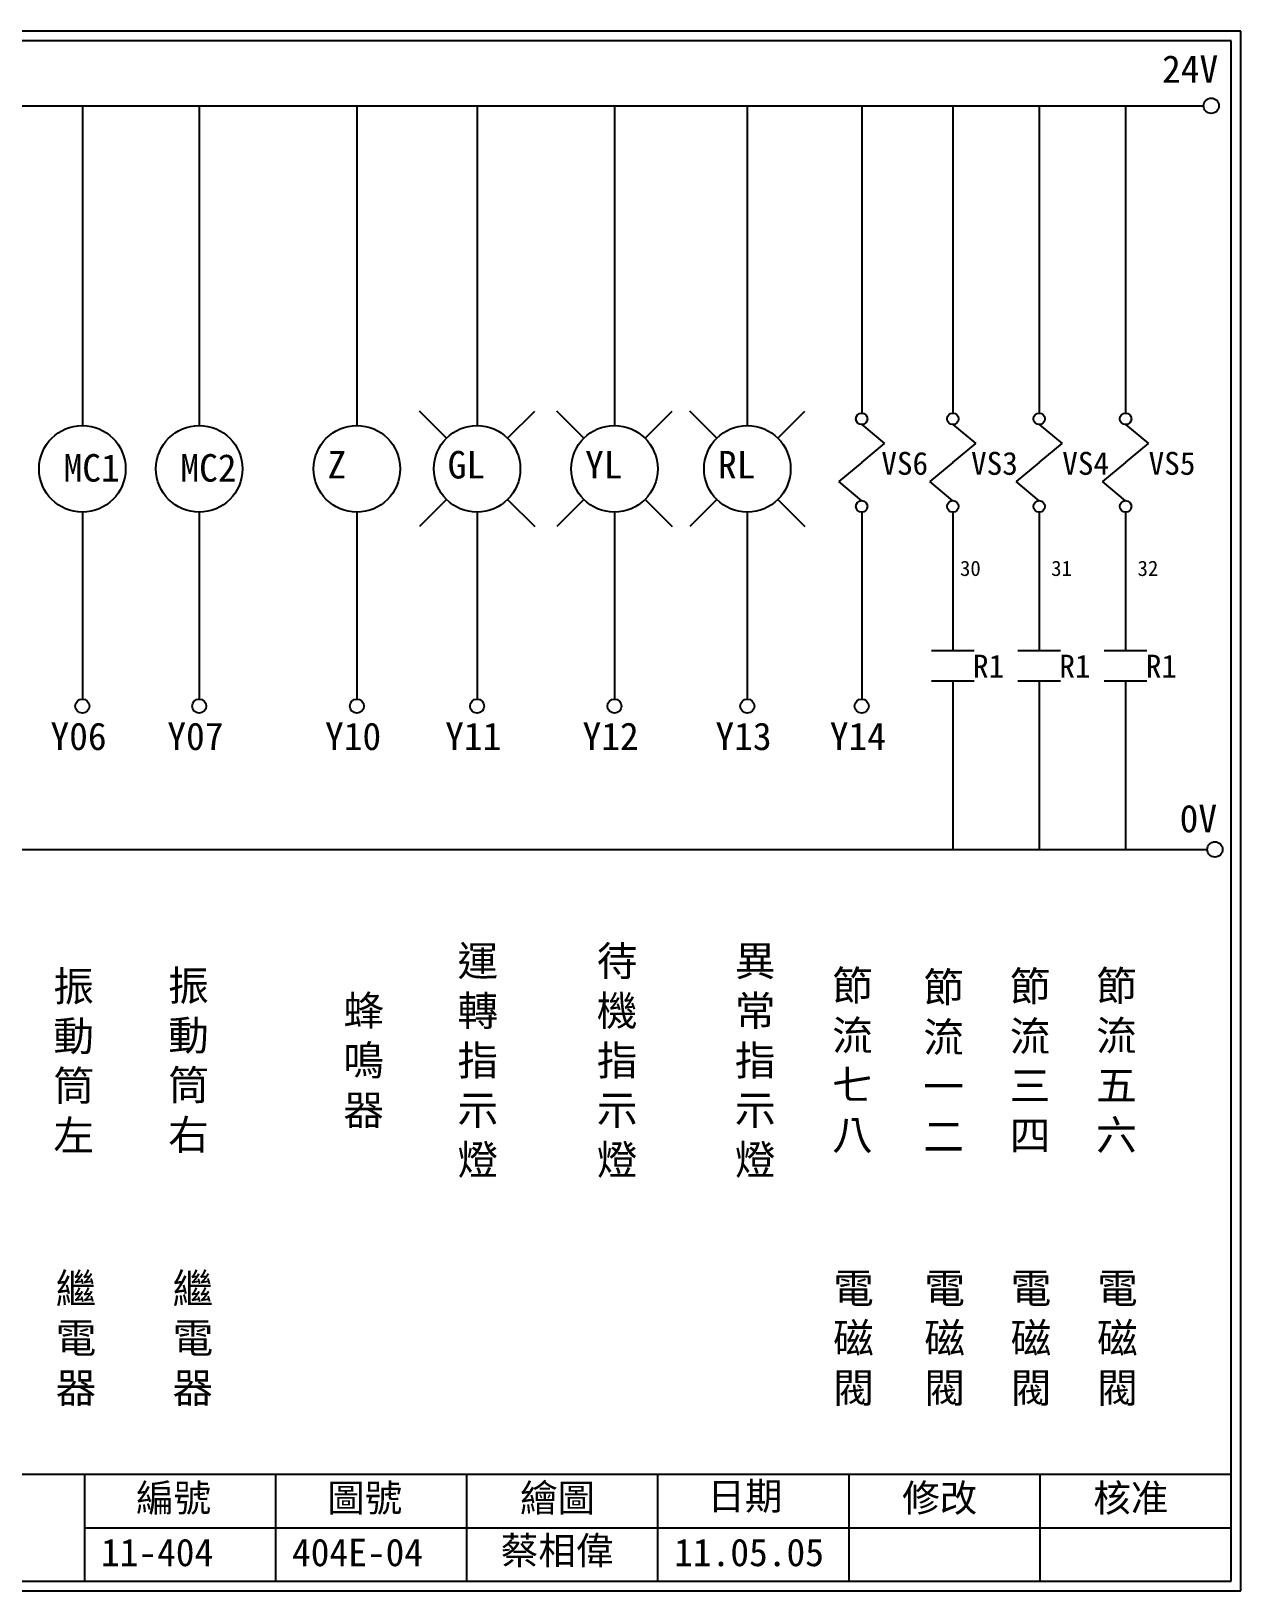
# Model space of a CAD drawing. Extents: x 926 to 1213, y 3 to 207.
# Drawn here: x 1054.5 to 1212.7, y 3 to 207 of the extents above; entities that cross this region are included whole.
import ezdxf

# ---------------------------------------------------------------- set-up
doc = ezdxf.new("R2010")
doc.units = 0
doc.layers.get('0').update_dxf_attribs({"linetype": 'CONTINUOUS'})
doc.layers.add('圖框層', color=7, linetype='CONTINUOUS')
doc.layers.add('標尺寸層', color=3, linetype='CONTINUOUS')
doc.styles.add('CNS', font='romanc.shx', dxfattribs={"bigfont": 'chineset.shx'})
doc.styles.add('STSL', font='KAIU.TTF')

msp = doc.modelspace()

# ---------------------------------------------------------------- linework, layer by layer
for centre in [(1208.88, 197.22), (1209.36, 99.96)]:
    msp.add_circle(centre, 1)
at = {"layer": '圖框層', "color": 7}
for p, q in [((1212.74, 206.97), (925.74, 206.97)), ((1212.74, 3), (1212.74, 206.97)), ((1211.49, 205.72), (926.99, 205.72)), ((1211.49, 4.25), (1211.49, 205.72)), ((926.99, 18.25), (1211.49, 18.25)), ((1061.49, 4.25), (1061.49, 18.25)), ((1086.49, 4.25), (1086.49, 18.25)), ((1111.49, 4.25), (1111.49, 18.25)), ((1136.49, 4.25), (1136.49, 18.25)), ((1161.49, 4.25), (1161.49, 18.25)), ((1186.49, 4.25), (1186.49, 18.25)), ((1061.49, 11.25), (1211.49, 11.25)), ((926.99, 4.25), (1211.49, 4.25)), ((925.74, 3), (1212.74, 3))]:
    msp.add_line(p, q, dxfattribs=at)
at = {"layer": '標尺寸層', "color": 7}
for p, q in [((930.28, 197.22), (1207.88, 197.22)), ((1061.18, 197.22), (1061.18, 155.39)), ((1076.47, 197.22), (1076.47, 155.39)), ((1097.1, 197.22), (1097.1, 155.39)), ((1112.82, 197.22), (1112.82, 155.39)), ((1130.79, 197.22), (1130.79, 155.39)), ((1148.18, 197.22), (1148.18, 155.39)), ((1163.14, 197.22), (1163.14, 157.03)), ((1175.07, 197.22), (1175.07, 157.03)), ((1186.37, 197.22), (1186.37, 157.03)), ((1197.67, 197.22), (1197.67, 157.03)), ((1108.81, 153.73), (1105.28, 157.27)), ((1116.82, 153.73), (1120.36, 157.27)), ((1126.79, 153.73), (1123.25, 157.27)), ((1134.8, 153.73), (1138.33, 157.27)), ((1144.18, 153.73), (1140.64, 157.27)), ((1152.19, 153.73), (1155.72, 157.27)), ((1163.14, 155.53), (1166.14, 153.04)), ((1175.07, 155.53), (1178.07, 153.04)), ((1186.37, 155.53), (1189.37, 153.04)), ((1197.67, 155.53), (1200.67, 153.04)), ((1163.14, 150.55), (1166.14, 153.04)), ((1175.07, 150.55), (1178.07, 153.04)), ((1186.37, 150.55), (1189.37, 153.04)), ((1197.67, 150.55), (1200.67, 153.04)), ((1163.14, 150.55), (1160.13, 148.06)), ((1175.07, 150.55), (1172.06, 148.06)), ((1186.37, 150.55), (1183.36, 148.06)), ((1197.67, 150.55), (1194.66, 148.06)), ((1163.14, 145.57), (1160.13, 148.06)), ((1175.07, 145.57), (1172.06, 148.06)), ((1186.37, 145.57), (1183.36, 148.06)), ((1197.67, 145.57), (1194.66, 148.06)), ((1108.81, 145.73), (1105.28, 142.19)), ((1116.82, 145.73), (1120.36, 142.19)), ((1126.79, 145.73), (1123.25, 142.19)), ((1134.8, 145.73), (1138.33, 142.19)), ((1144.18, 145.73), (1140.64, 142.19)), ((1152.19, 145.73), (1155.72, 142.19)), ((1061.18, 144.07), (1061.18, 119.62)), ((1076.47, 144.07), (1076.47, 119.62)), ((1097.1, 144.07), (1097.1, 119.62)), ((1112.82, 144.07), (1112.82, 119.62)), ((1130.79, 144.07), (1130.79, 119.62)), ((1148.18, 144.07), (1148.18, 119.62)), ((1163.14, 144.07), (1163.14, 119.62)), ((1175.07, 144.07), (1175.07, 125.99)), ((1186.37, 144.07), (1186.37, 125.99)), ((1197.67, 144.07), (1197.67, 125.99)), ((1172.28, 125.99), (1177.85, 125.99)), ((1183.58, 125.99), (1189.15, 125.99)), ((1194.88, 125.99), (1200.45, 125.99)), ((1172.28, 122.01), (1177.85, 122.01)), ((1175.07, 122.01), (1175.07, 99.96)), ((1183.58, 122.01), (1189.15, 122.01)), ((1186.37, 122.01), (1186.37, 99.96)), ((1194.88, 122.01), (1200.45, 122.01)), ((1197.67, 122.01), (1197.67, 99.96)), ((930.49, 99.96), (1208.36, 99.96))]:
    msp.add_line(p, q, dxfattribs=at)
for centre, radius in [((1061.18, 149.73), 5.66), ((1076.47, 149.73), 5.66), ((1097.1, 149.73), 5.66), ((1112.82, 149.73), 5.66), ((1130.79, 149.73), 5.66), ((1148.18, 149.73), 5.66), ((1163.14, 156.28), 0.751), ((1175.07, 156.28), 0.751), ((1186.37, 156.28), 0.751), ((1197.67, 156.28), 0.751), ((1163.14, 144.82), 0.751), ((1175.07, 144.82), 0.751), ((1186.37, 144.82), 0.751), ((1197.67, 144.82), 0.751), ((1061.18, 118.7), 0.92), ((1076.47, 118.7), 0.92), ((1097.1, 118.7), 0.92), ((1112.82, 118.7), 0.92), ((1130.79, 118.7), 0.92), ((1148.18, 118.7), 0.92), ((1163.14, 118.7), 0.92)]:
    msp.add_circle(centre, radius, dxfattribs=at)

# ---------------------------------------------------------------- texts
at = {"layer": '圖框層', "color": 4, "style": 'STSL'}
for s, height, p in [('24V', 3.6, (1202.44, 200.22)), ('MC1', 3.6, (1058.72, 148.06)), ('MC2', 3.6, (1074.01, 148.06)), ('Z', 3.6, (1093.25, 148.47)), ('GL', 3.6, (1108.97, 148.47)), ('YL', 3.6, (1126.95, 148.47)), ('RL', 3.6, (1144.34, 148.47)), ('VS6', 3, (1165.71, 148.95)), ('VS3', 3, (1177.45, 148.95)), ('VS4', 3, (1189.38, 148.95)), ('VS5', 3, (1200.68, 148.95)), ('30', 2, (1176, 135.72)), ('31', 2, (1187.93, 135.72)), ('32', 2, (1199.23, 135.72)), ('R1', 3, (1177.7, 122.43)), ('R1', 3, (1189, 122.43)), ('R1', 3, (1200.31, 122.43)), ('Y06', 3.6, (1057.01, 112.96)), ('Y07', 3.6, (1072.3, 112.96)), ('Y10', 3.6, (1092.93, 112.96)), ('Y11', 3.6, (1108.65, 112.96)), ('Y12', 3.6, (1126.62, 112.96)), ('Y13', 3.6, (1144.01, 112.96)), ('Y14', 3.6, (1158.97, 112.96)), ('0V', 3.6, (1204.74, 102.2)), ('編號', 3.6, (1068.21, 13.34)), ('圖號', 3.6, (1093.21, 13.34)), ('繪圖', 3.6, (1118.44, 13.34)), ('日期', 3.6, (1142.96, 13.59)), ('修改', 3.6, (1168.44, 13.34)), ('核准', 3.6, (1193.44, 13.34)), ('蔡相偉', 3.6, (1115.93, 6.47)), ('11-404', 3.6, (1063.61, 6.22)), ('404E-04', 3.6, (1088.61, 6.22)), ('11.05.05', 3.6, (1138.61, 6.22))]:
    msp.add_text(s, height=height, dxfattribs=at).set_placement(p)
at = {"layer": '標尺寸層', "color": 7, "char_height": 3.9, "attachment_point": 5, "style": 'CNS'}
for s, insert, width in [('{\\fDFKai-SB|b0|i0|c136|p65;運轉指示燈}', (1112.92, 72.16), 2.8481), ('{\\fDFKai-SB|b0|i0|c136|p65;待機指示燈}', (1131.15, 72.16), 2.8481), ('{\\fDFKai-SB|b0|i0|c136|p65;異常指示燈}', (1149.21, 72.16), 2.8481), ('{\\fDFKai-SB|b0|i0|c136|p65;振動筒左}', (1060.05, 72.17), 2.8481), ('{\\fDFKai-SB|b0|i0|c136|p65;振動筒右}', (1075.07, 72.17), 2.8481), ('{\\fDFKai-SB|b0|i0|c136|p65;節流七八}', (1161.94, 72.17), 2.8481), ('{\\fDFKai-SB|b0|i0|c136|p65;節流一\\P二}', (1173.86, 72.17), 2.8481), ('{\\fDFKai-SB|b0|i0|c136|p65;節流三\\P四}', (1185.17, 72.17), 2.8481), ('{\\fDFKai-SB|b0|i0|c136|p65;節流五六}', (1196.47, 72.17), 2.8481), ('{\\fDFKai-SB|b0|i0|c136|p65;蜂鳴器}', (1097.99, 72.17), 2.8481), ('{\\fDFKai-SB|b0|i0|c136|p65;繼電器}', (1060.35, 35.84), 8.6627), ('{\\fDFKai-SB|b0|i0|c136|p65;繼電器}', (1075.64, 35.84), 8.6627), ('{\\fDFKai-SB|b0|i0|c136|p65;電磁閥}', (1162.07, 35.84), 8.6627), ('{\\fDFKai-SB|b0|i0|c136|p65;電磁閥}', (1174, 35.84), 8.6627), ('{\\fDFKai-SB|b0|i0|c136|p65;電磁閥}', (1185.3, 35.84), 8.6627), ('{\\fDFKai-SB|b0|i0|c136|p65;電磁閥}', (1196.6, 35.84), 8.6627)]:
    msp.add_mtext(s, dxfattribs=dict(at, insert=insert, width=width))

doc.saveas('drawing.dxf')
